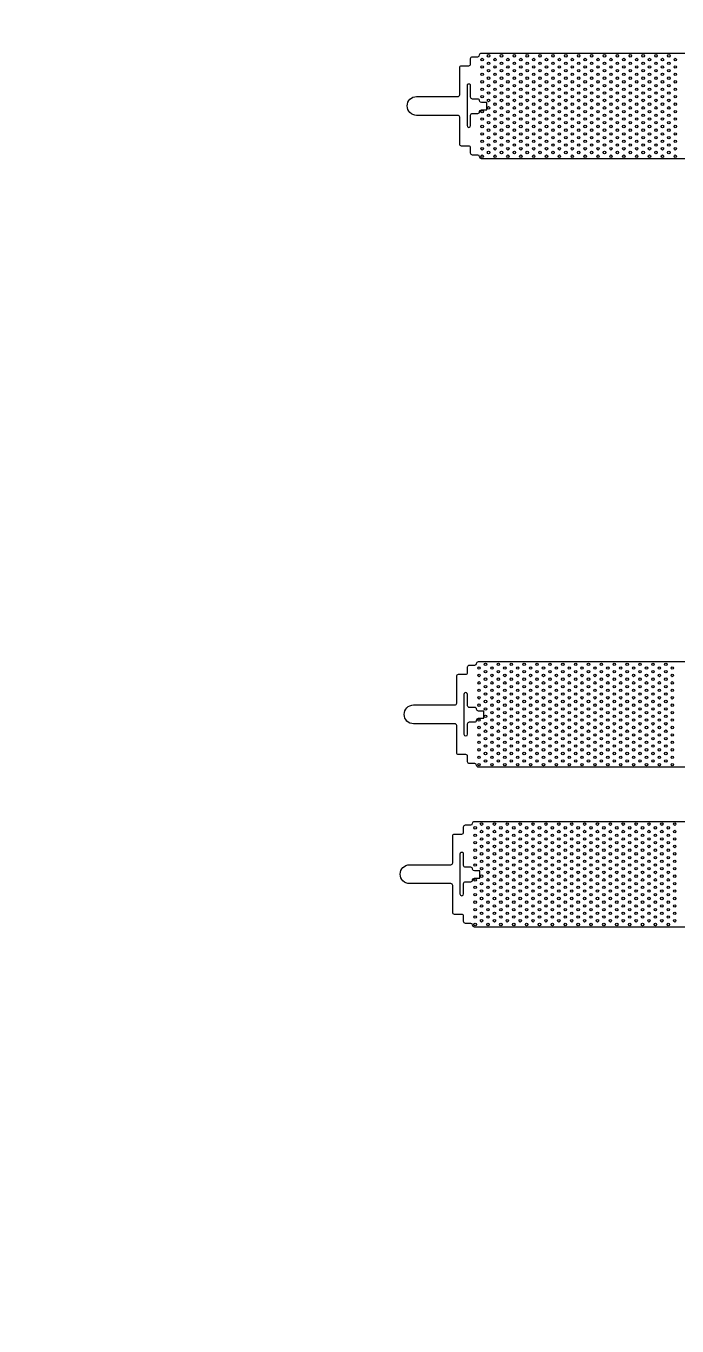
# Model space of a CAD drawing. Extents: x -291495 to 135863, y 5915 to 271227.
# Drawn here: x 41363 to 57124, y 37386 to 68857 of the extents above; entities that cross this region are included whole.
import ezdxf

# ---------------------------------------------------------------- set-up
doc = ezdxf.new("R2010")
doc.units = 13

msp = doc.modelspace()

# ---------------------------------------------------------------- linework, layer by layer
for p, q in [((52406, 65705), (52406, 65705)), ((52332, 50975), (52332, 50975)), ((52237, 47106), (52237, 47106))]:
    msp.add_line(p, q)
for points in [[(64390, 65644), (52390, 65644, -0.417531), (52346, 65689, 0.410904), (52302, 65732), (52171, 65732, -0.414214), (52127, 65776), (52127, 65907, 0.414214), (52083, 65951), (51908, 65951, -0.414214), (51865, 65994), (51865, 66651, 0.414214), (51821, 66694), (50821, 66694, -1), (50821, 67151), (51821, 67151, 0.414214), (51865, 67195), (51865, 67851, -0.414214), (51908, 67895), (52083, 67895, 0.414214), (52127, 67939), (52127, 68070, -0.414214), (52171, 68114), (52302, 68114, 0.410904), (52346, 68157, -0.417531), (52390, 68201), (64390, 68201, -0.411139)], [(64315, 50914), (52315, 50914, -0.417531), (52272, 50958, 0.410904), (52228, 51002), (52097, 51002, -0.414214), (52053, 51045), (52053, 51177, 0.414214), (52009, 51220), (51834, 51220, -0.414214), (51790, 51264), (51790, 51920, 0.414214), (51747, 51964), (50747, 51964, -1), (50747, 52421), (51747, 52421, 0.414214), (51790, 52465), (51790, 53121, -0.414214), (51834, 53165), (52009, 53165, 0.414214), (52053, 53209), (52053, 53340, -0.414214), (52097, 53384), (52228, 53384, 0.410904), (52272, 53427, -0.417531), (52315, 53471), (64315, 53471, -0.411139)], [(64220, 47045), (52220, 47045, -0.417531), (52176, 47089, 0.410904), (52132, 47133), (52001, 47133, -0.414214), (51957, 47176), (51957, 47308, 0.414214), (51914, 47351), (51738, 47351, -0.414214), (51695, 47395), (51695, 48051, 0.414214), (51651, 48095), (50651, 48095, -1), (50651, 48552), (51651, 48552, 0.414214), (51695, 48596), (51695, 49252, -0.414214), (51738, 49296), (51914, 49296, 0.414214), (51957, 49340), (51957, 49471, -0.414214), (52001, 49515), (52132, 49515, 0.410904), (52176, 49558, -0.417531), (52220, 49602), (64220, 49602, -0.411139)]]:
    msp.add_lwpolyline(points, format="xyb")
at = {"linetype": 'Continuous'}
for points in [[(52127, 67408, 1.000064), (52040, 67408), (52040, 66445, 1), (52127, 66445), (52127, 66696, -0.414214), (52171, 66740), (52302, 66740, 0.417531), (52346, 66784, -0.410904), (52390, 66827), (52521, 66827), (52521, 67002), (52390, 67002, -0.410904), (52346, 67045, 0.417531), (52302, 67090), (52171, 67090, -0.414214), (52127, 67133), (52127, 67408)], [(52053, 52677, 1.000064), (51965, 52677), (51965, 51715, 1), (52053, 51715), (52053, 51966, -0.414214), (52097, 52009), (52228, 52009, 0.417531), (52272, 52054, -0.410904), (52315, 52097), (52447, 52097), (52447, 52272), (52315, 52272, -0.410904), (52272, 52315, 0.417531), (52228, 52359), (52097, 52359, -0.414214), (52053, 52403), (52053, 52677)], [(51957, 48809, 1.000064), (51870, 48809), (51870, 47846, 1), (51957, 47846), (51957, 48097, -0.414214), (52001, 48140), (52132, 48140, 0.417531), (52176, 48185, -0.410904), (52220, 48228), (52351, 48228), (52351, 48403), (52220, 48403, -0.410904), (52176, 48446, 0.417531), (52132, 48490), (52001, 48490, -0.414214), (51957, 48534), (51957, 48809)]]:
    msp.add_lwpolyline(points, format="xyb", dxfattribs=at)
for centre, radius in [((72134, 68123), 45000), ((52406, 68045), 30), ((52562, 68135), 30), ((52562, 67955), 30), ((52718, 68045), 30), ((52874, 68135), 30), ((52874, 67955), 30), ((53030, 68045), 30), ((53186, 68135), 30), ((53186, 67955), 30), ((53342, 68045), 30), ((53498, 68135), 30), ((53498, 67955), 30), ((53654, 68045), 30), ((53809, 68135), 30), ((53809, 67955), 30), ((53965, 68045), 30), ((54121, 68135), 30), ((54121, 67955), 30), ((54277, 68045), 30), ((54433, 68135), 30), ((54433, 67955), 30), ((54589, 68045), 30), ((54745, 68135), 30), ((54745, 67955), 30), ((54901, 68045), 30), ((55056, 68135), 30), ((55056, 67955), 30), ((55212, 68045), 30), ((55368, 68135), 30), ((55368, 67955), 30), ((55524, 68045), 30), ((55680, 68135), 30), ((55680, 67955), 30), ((55836, 68045), 30), ((55992, 68135), 30), ((55992, 67955), 30), ((56148, 68045), 30), ((56304, 68135), 30), ((56304, 67955), 30), ((56459, 68045), 30), ((56615, 68135), 30), ((56615, 67955), 30), ((56771, 68045), 30), ((56927, 68135), 30), ((56927, 67955), 30), ((57083, 68045), 30), ((52406, 67865), 30), ((52406, 67685), 30), ((52562, 67775), 30), ((52718, 67865), 30), ((52718, 67685), 30), ((52874, 67775), 30), ((53030, 67865), 30), ((53030, 67685), 30), ((53186, 67775), 30), ((53342, 67865), 30), ((53342, 67685), 30), ((53498, 67775), 30), ((53654, 67865), 30), ((53654, 67685), 30), ((53809, 67775), 30), ((53965, 67865), 30), ((53965, 67685), 30), ((54121, 67775), 30), ((54277, 67865), 30), ((54277, 67685), 30), ((54433, 67775), 30), ((54589, 67865), 30), ((54589, 67685), 30), ((54745, 67775), 30), ((54901, 67865), 30), ((54901, 67685), 30), ((55056, 67775), 30), ((55212, 67865), 30), ((55212, 67685), 30), ((55368, 67775), 30), ((55524, 67865), 30), ((55524, 67685), 30), ((55680, 67775), 30), ((55836, 67865), 30), ((55836, 67685), 30), ((55992, 67775), 30), ((56148, 67865), 30), ((56148, 67685), 30), ((56304, 67775), 30), ((56459, 67865), 30), ((56459, 67685), 30), ((56615, 67775), 30), ((56771, 67865), 30), ((56771, 67685), 30), ((56927, 67775), 30), ((57083, 67865), 30), ((57083, 67685), 30), ((52406, 67505), 30), ((52406, 67325), 30), ((52562, 67595), 30), ((52562, 67415), 30), ((52718, 67505), 30), ((52718, 67325), 30), ((52874, 67595), 30), ((52874, 67415), 30), ((53030, 67505), 30), ((53030, 67325), 30), ((53186, 67595), 30), ((53186, 67415), 30), ((53342, 67505), 30), ((53342, 67325), 30), ((53498, 67595), 30), ((53498, 67415), 30), ((53654, 67505), 30), ((53654, 67325), 30), ((53809, 67595), 30), ((53809, 67415), 30), ((53965, 67505), 30), ((53965, 67325), 30), ((54121, 67595), 30), ((54121, 67415), 30), ((54277, 67505), 30), ((54277, 67325), 30), ((54433, 67595), 30), ((54433, 67415), 30), ((54589, 67505), 30), ((54589, 67325), 30), ((54745, 67595), 30), ((54745, 67415), 30), ((54901, 67505), 30), ((54901, 67325), 30), ((55056, 67595), 30), ((55056, 67415), 30), ((55212, 67505), 30), ((55212, 67325), 30), ((55368, 67595), 30), ((55368, 67415), 30), ((55524, 67505), 30), ((55524, 67325), 30), ((55680, 67595), 30), ((55680, 67415), 30), ((55836, 67505), 30), ((55836, 67325), 30), ((55992, 67595), 30), ((55992, 67415), 30), ((56148, 67505), 30), ((56148, 67325), 30), ((56304, 67595), 30), ((56304, 67415), 30), ((56459, 67505), 30), ((56459, 67325), 30), ((56615, 67595), 30), ((56615, 67415), 30), ((56771, 67505), 30), ((56771, 67325), 30), ((56927, 67595), 30), ((56927, 67415), 30), ((57083, 67505), 30), ((57083, 67325), 30), ((52406, 67145), 30), ((52562, 67235), 30), ((52562, 67055), 30), ((52718, 67145), 30), ((52874, 67235), 30), ((52874, 67055), 30), ((53030, 67145), 30), ((53186, 67235), 30), ((53186, 67055), 30), ((53342, 67145), 30), ((53498, 67235), 30), ((53498, 67055), 30), ((53654, 67145), 30), ((53809, 67235), 30), ((53809, 67055), 30), ((53965, 67145), 30), ((54121, 67235), 30), ((54121, 67055), 30), ((54277, 67145), 30), ((54433, 67235), 30), ((54433, 67055), 30), ((54589, 67145), 30), ((54745, 67235), 30), ((54745, 67055), 30), ((54901, 67145), 30), ((55056, 67235), 30), ((55056, 67055), 30), ((55212, 67145), 30), ((55368, 67235), 30), ((55368, 67055), 30), ((55524, 67145), 30), ((55680, 67235), 30), ((55680, 67055), 30), ((55836, 67145), 30), ((55992, 67235), 30), ((55992, 67055), 30), ((56148, 67145), 30), ((56304, 67235), 30), ((56304, 67055), 30), ((56459, 67145), 30), ((56615, 67235), 30), ((56615, 67055), 30), ((56771, 67145), 30), ((56927, 67235), 30), ((56927, 67055), 30), ((57083, 67145), 30), ((52406, 66785), 30), ((52562, 66875), 30), ((52562, 66695), 30), ((52718, 66965), 30), ((52718, 66785), 30), ((52874, 66875), 30), ((52874, 66695), 30), ((53030, 66965), 30), ((53030, 66785), 30), ((53186, 66875), 30), ((53186, 66695), 30), ((53342, 66965), 30), ((53342, 66785), 30), ((53498, 66875), 30), ((53498, 66695), 30), ((53654, 66965), 30), ((53654, 66785), 30), ((53809, 66875), 30), ((53809, 66695), 30), ((53965, 66965), 30), ((53965, 66785), 30), ((54121, 66875), 30), ((54121, 66695), 30), ((54277, 66965), 30), ((54277, 66785), 30), ((54433, 66875), 30), ((54433, 66695), 30), ((54589, 66965), 30), ((54589, 66785), 30), ((54745, 66875), 30), ((54745, 66695), 30), ((54901, 66965), 30), ((54901, 66785), 30), ((55056, 66875), 30), ((55056, 66695), 30), ((55212, 66965), 30), ((55212, 66785), 30), ((55368, 66875), 30), ((55368, 66695), 30), ((55524, 66965), 30), ((55524, 66785), 30), ((55680, 66875), 30), ((55680, 66695), 30), ((55836, 66965), 30), ((55836, 66785), 30), ((55992, 66875), 30), ((55992, 66695), 30), ((56148, 66965), 30), ((56148, 66785), 30), ((56304, 66875), 30), ((56304, 66695), 30), ((56459, 66965), 30), ((56459, 66785), 30), ((56615, 66875), 30), ((56615, 66695), 30), ((56771, 66965), 30), ((56771, 66785), 30), ((56927, 66875), 30), ((56927, 66695), 30), ((57083, 66965), 30), ((57083, 66785), 30), ((52406, 66605), 30), ((52406, 66425), 30), ((52562, 66515), 30), ((52718, 66605), 30), ((52718, 66425), 30), ((52874, 66515), 30), ((53030, 66605), 30), ((53030, 66425), 30), ((53186, 66515), 30), ((53342, 66605), 30), ((53342, 66425), 30), ((53498, 66515), 30), ((53654, 66605), 30), ((53654, 66425), 30), ((53809, 66515), 30), ((53965, 66605), 30), ((53965, 66425), 30), ((54121, 66515), 30), ((54277, 66605), 30), ((54277, 66425), 30), ((54433, 66515), 30), ((54589, 66605), 30), ((54589, 66425), 30), ((54745, 66515), 30), ((54901, 66605), 30), ((54901, 66425), 30), ((55056, 66515), 30), ((55212, 66605), 30), ((55212, 66425), 30), ((55368, 66515), 30), ((55524, 66605), 30), ((55524, 66425), 30), ((55680, 66515), 30), ((55836, 66605), 30), ((55836, 66425), 30), ((55992, 66515), 30), ((56148, 66605), 30), ((56148, 66425), 30), ((56304, 66515), 30), ((56459, 66605), 30), ((56459, 66425), 30), ((56615, 66515), 30), ((56771, 66605), 30), ((56771, 66425), 30), ((56927, 66515), 30), ((57083, 66605), 30), ((57083, 66425), 30), ((52406, 66245), 30), ((52406, 66065), 30), ((52562, 66335), 30), ((52562, 66155), 30), ((52718, 66245), 30), ((52718, 66065), 30), ((52874, 66335), 30), ((52874, 66155), 30), ((53030, 66245), 30), ((53030, 66065), 30), ((53186, 66335), 30), ((53186, 66155), 30), ((53342, 66245), 30), ((53342, 66065), 30), ((53498, 66335), 30), ((53498, 66155), 30), ((53654, 66245), 30), ((53654, 66065), 30), ((53809, 66335), 30), ((53809, 66155), 30), ((53965, 66245), 30), ((53965, 66065), 30), ((54121, 66335), 30), ((54121, 66155), 30), ((54277, 66245), 30), ((54277, 66065), 30), ((54433, 66335), 30), ((54433, 66155), 30), ((54589, 66245), 30), ((54589, 66065), 30), ((54745, 66335), 30), ((54745, 66155), 30), ((54901, 66245), 30), ((54901, 66065), 30), ((55056, 66335), 30), ((55056, 66155), 30), ((55212, 66245), 30), ((55212, 66065), 30), ((55368, 66335), 30), ((55368, 66155), 30), ((55524, 66245), 30), ((55524, 66065), 30), ((55680, 66335), 30), ((55680, 66155), 30), ((55836, 66245), 30), ((55836, 66065), 30), ((55992, 66335), 30), ((55992, 66155), 30), ((56148, 66245), 30), ((56148, 66065), 30), ((56304, 66335), 30), ((56304, 66155), 30), ((56459, 66245), 30), ((56459, 66065), 30), ((56615, 66335), 30), ((56615, 66155), 30), ((56771, 66245), 30), ((56771, 66065), 30), ((56927, 66335), 30), ((56927, 66155), 30), ((57083, 66245), 30), ((57083, 66065), 30), ((52406, 65885), 30), ((52562, 65975), 30), ((52562, 65795), 30), ((52718, 65885), 30), ((52874, 65975), 30), ((52874, 65795), 30), ((53030, 65885), 30), ((53186, 65975), 30), ((53186, 65795), 30), ((53342, 65885), 30), ((53498, 65975), 30), ((53498, 65795), 30), ((53654, 65885), 30), ((53809, 65975), 30), ((53809, 65795), 30), ((53965, 65885), 30), ((54121, 65975), 30), ((54121, 65795), 30), ((54277, 65885), 30), ((54433, 65975), 30), ((54433, 65795), 30), ((54589, 65885), 30), ((54745, 65975), 30), ((54745, 65795), 30), ((54901, 65885), 30), ((55056, 65975), 30), ((55056, 65795), 30), ((55212, 65885), 30), ((55368, 65975), 30), ((55368, 65795), 30), ((55524, 65885), 30), ((55680, 65975), 30), ((55680, 65795), 30), ((55836, 65885), 30), ((55992, 65975), 30), ((55992, 65795), 30), ((56148, 65885), 30), ((56304, 65975), 30), ((56304, 65795), 30), ((56459, 65885), 30), ((56615, 65975), 30), ((56615, 65795), 30), ((56771, 65885), 30), ((56927, 65975), 30), ((56927, 65795), 30), ((57083, 65885), 30), ((52406, 65705), 30), ((52718, 65705), 30), ((53030, 65705), 30), ((53342, 65705), 30), ((53654, 65705), 30), ((53965, 65705), 30), ((54277, 65705), 30), ((54589, 65705), 30), ((54901, 65705), 30), ((55212, 65705), 30), ((55524, 65705), 30), ((55836, 65705), 30), ((56148, 65705), 30), ((56459, 65705), 30), ((56771, 65705), 30), ((57083, 65705), 30), ((52332, 53315), 30), ((52488, 53405), 30), ((52488, 53225), 30), ((52644, 53315), 30), ((52800, 53405), 30), ((52800, 53225), 30), ((52956, 53315), 30), ((53112, 53405), 30), ((53112, 53225), 30), ((53268, 53315), 30), ((53423, 53405), 30), ((53423, 53225), 30), ((53579, 53315), 30), ((53735, 53405), 30), ((53735, 53225), 30), ((53891, 53315), 30), ((54047, 53405), 30), ((54047, 53225), 30), ((54203, 53315), 30), ((54359, 53405), 30), ((54359, 53225), 30), ((54515, 53315), 30), ((54671, 53405), 30), ((54671, 53225), 30), ((54826, 53315), 30), ((54982, 53405), 30), ((54982, 53225), 30), ((55138, 53315), 30), ((55294, 53405), 30), ((55294, 53225), 30), ((55450, 53315), 30), ((55606, 53405), 30), ((55606, 53225), 30), ((55762, 53315), 30), ((55918, 53405), 30), ((55918, 53225), 30), ((56073, 53315), 30), ((56229, 53405), 30), ((56229, 53225), 30), ((56385, 53315), 30), ((56541, 53405), 30), ((56541, 53225), 30), ((56697, 53315), 30), ((56853, 53405), 30), ((56853, 53225), 30), ((57009, 53315), 30), ((52332, 53135), 30), ((52332, 52955), 30), ((52488, 53045), 30), ((52488, 52865), 30), ((52644, 53135), 30), ((52644, 52955), 30), ((52800, 53045), 30), ((52800, 52865), 30), ((52956, 53135), 30), ((52956, 52955), 30), ((53112, 53045), 30), ((53112, 52865), 30), ((53268, 53135), 30), ((53268, 52955), 30), ((53423, 53045), 30), ((53423, 52865), 30), ((53579, 53135), 30), ((53579, 52955), 30), ((53735, 53045), 30), ((53735, 52865), 30), ((53891, 53135), 30), ((53891, 52955), 30), ((54047, 53045), 30), ((54047, 52865), 30), ((54203, 53135), 30), ((54203, 52955), 30), ((54359, 53045), 30), ((54359, 52865), 30), ((54515, 53135), 30), ((54515, 52955), 30), ((54671, 53045), 30), ((54671, 52865), 30), ((54826, 53135), 30), ((54826, 52955), 30), ((54982, 53045), 30), ((54982, 52865), 30), ((55138, 53135), 30), ((55138, 52955), 30), ((55294, 53045), 30), ((55294, 52865), 30), ((55450, 53135), 30), ((55450, 52955), 30), ((55606, 53045), 30), ((55606, 52865), 30), ((55762, 53135), 30), ((55762, 52955), 30), ((55918, 53045), 30), ((55918, 52865), 30), ((56073, 53135), 30), ((56073, 52955), 30), ((56229, 53045), 30), ((56229, 52865), 30), ((56385, 53135), 30), ((56385, 52955), 30), ((56541, 53045), 30), ((56541, 52865), 30), ((56697, 53135), 30), ((56697, 52955), 30), ((56853, 53045), 30), ((56853, 52865), 30), ((57009, 53135), 30), ((57009, 52955), 30), ((52332, 52775), 30), ((52332, 52595), 30), ((52488, 52685), 30), ((52644, 52775), 30), ((52644, 52595), 30), ((52800, 52685), 30), ((52956, 52775), 30), ((52956, 52595), 30), ((53112, 52685), 30), ((53268, 52775), 30), ((53268, 52595), 30), ((53423, 52685), 30), ((53579, 52775), 30), ((53579, 52595), 30), ((53735, 52685), 30), ((53891, 52775), 30), ((53891, 52595), 30), ((54047, 52685), 30), ((54203, 52775), 30), ((54203, 52595), 30), ((54359, 52685), 30), ((54515, 52775), 30), ((54515, 52595), 30), ((54671, 52685), 30), ((54826, 52775), 30), ((54826, 52595), 30), ((54982, 52685), 30), ((55138, 52775), 30), ((55138, 52595), 30), ((55294, 52685), 30), ((55450, 52775), 30), ((55450, 52595), 30), ((55606, 52685), 30), ((55762, 52775), 30), ((55762, 52595), 30), ((55918, 52685), 30), ((56073, 52775), 30), ((56073, 52595), 30), ((56229, 52685), 30), ((56385, 52775), 30), ((56385, 52595), 30), ((56541, 52685), 30), ((56697, 52775), 30), ((56697, 52595), 30), ((56853, 52685), 30), ((57009, 52775), 30), ((57009, 52595), 30), ((52332, 52415), 30), ((52488, 52505), 30), ((52488, 52325), 30), ((52644, 52415), 30), ((52644, 52235), 30), ((52800, 52505), 30), ((52800, 52325), 30), ((52956, 52415), 30), ((52956, 52235), 30), ((53112, 52505), 30), ((53112, 52325), 30), ((53268, 52415), 30), ((53268, 52235), 30), ((53423, 52505), 30), ((53423, 52325), 30), ((53579, 52415), 30), ((53579, 52235), 30), ((53735, 52505), 30), ((53735, 52325), 30), ((53891, 52415), 30), ((53891, 52235), 30), ((54047, 52505), 30), ((54047, 52325), 30), ((54203, 52415), 30), ((54203, 52235), 30), ((54359, 52505), 30), ((54359, 52325), 30), ((54515, 52415), 30), ((54515, 52235), 30), ((54671, 52505), 30), ((54671, 52325), 30), ((54826, 52415), 30), ((54826, 52235), 30), ((54982, 52505), 30), ((54982, 52325), 30), ((55138, 52415), 30), ((55138, 52235), 30), ((55294, 52505), 30), ((55294, 52325), 30), ((55450, 52415), 30), ((55450, 52235), 30), ((55606, 52505), 30), ((55606, 52325), 30), ((55762, 52415), 30), ((55762, 52235), 30), ((55918, 52505), 30), ((55918, 52325), 30), ((56073, 52415), 30), ((56073, 52235), 30), ((56229, 52505), 30), ((56229, 52325), 30), ((56385, 52415), 30), ((56385, 52235), 30), ((56541, 52505), 30), ((56541, 52325), 30), ((56697, 52415), 30), ((56697, 52235), 30), ((56853, 52505), 30), ((56853, 52325), 30), ((57009, 52415), 30), ((57009, 52235), 30), ((52332, 52055), 30), ((52488, 52145), 30), ((52488, 51965), 30), ((52644, 52055), 30), ((52800, 52145), 30), ((52800, 51965), 30), ((52956, 52055), 30), ((53112, 52145), 30), ((53112, 51965), 30), ((53268, 52055), 30), ((53423, 52145), 30), ((53423, 51965), 30), ((53579, 52055), 30), ((53735, 52145), 30), ((53735, 51965), 30), ((53891, 52055), 30), ((54047, 52145), 30), ((54047, 51965), 30), ((54203, 52055), 30), ((54359, 52145), 30), ((54359, 51965), 30), ((54515, 52055), 30), ((54671, 52145), 30), ((54671, 51965), 30), ((54826, 52055), 30), ((54982, 52145), 30), ((54982, 51965), 30), ((55138, 52055), 30), ((55294, 52145), 30), ((55294, 51965), 30), ((55450, 52055), 30), ((55606, 52145), 30), ((55606, 51965), 30), ((55762, 52055), 30), ((55918, 52145), 30), ((55918, 51965), 30), ((56073, 52055), 30), ((56229, 52145), 30), ((56229, 51965), 30), ((56385, 52055), 30), ((56541, 52145), 30), ((56541, 51965), 30), ((56697, 52055), 30), ((56853, 52145), 30), ((56853, 51965), 30), ((57009, 52055), 30), ((52332, 51875), 30), ((52332, 51695), 30), ((52488, 51785), 30), ((52488, 51605), 30), ((52644, 51875), 30), ((52644, 51695), 30), ((52800, 51785), 30), ((52800, 51605), 30), ((52956, 51875), 30), ((52956, 51695), 30), ((53112, 51785), 30), ((53112, 51605), 30), ((53268, 51875), 30), ((53268, 51695), 30), ((53423, 51785), 30), ((53423, 51605), 30), ((53579, 51875), 30), ((53579, 51695), 30), ((53735, 51785), 30), ((53735, 51605), 30), ((53891, 51875), 30), ((53891, 51695), 30), ((54047, 51785), 30), ((54047, 51605), 30), ((54203, 51875), 30), ((54203, 51695), 30), ((54359, 51785), 30), ((54359, 51605), 30), ((54515, 51875), 30), ((54515, 51695), 30), ((54671, 51785), 30), ((54671, 51605), 30), ((54826, 51875), 30), ((54826, 51695), 30), ((54982, 51785), 30), ((54982, 51605), 30), ((55138, 51875), 30), ((55138, 51695), 30), ((55294, 51785), 30), ((55294, 51605), 30), ((55450, 51875), 30), ((55450, 51695), 30), ((55606, 51785), 30), ((55606, 51605), 30), ((55762, 51875), 30), ((55762, 51695), 30), ((55918, 51785), 30), ((55918, 51605), 30), ((56073, 51875), 30), ((56073, 51695), 30), ((56229, 51785), 30), ((56229, 51605), 30), ((56385, 51875), 30), ((56385, 51695), 30), ((56541, 51785), 30), ((56541, 51605), 30), ((56697, 51875), 30), ((56697, 51695), 30), ((56853, 51785), 30), ((56853, 51605), 30), ((57009, 51875), 30), ((57009, 51695), 30), ((52332, 51515), 30), ((52332, 51335), 30), ((52488, 51425), 30), ((52644, 51515), 30), ((52644, 51335), 30), ((52800, 51425), 30), ((52956, 51515), 30), ((52956, 51335), 30), ((53112, 51425), 30), ((53268, 51515), 30), ((53268, 51335), 30), ((53423, 51425), 30), ((53579, 51515), 30), ((53579, 51335), 30), ((53735, 51425), 30), ((53891, 51515), 30), ((53891, 51335), 30), ((54047, 51425), 30), ((54203, 51515), 30), ((54203, 51335), 30), ((54359, 51425), 30), ((54515, 51515), 30), ((54515, 51335), 30), ((54671, 51425), 30), ((54826, 51515), 30), ((54826, 51335), 30), ((54982, 51425), 30), ((55138, 51515), 30), ((55138, 51335), 30), ((55294, 51425), 30), ((55450, 51515), 30), ((55450, 51335), 30), ((55606, 51425), 30), ((55762, 51515), 30), ((55762, 51335), 30), ((55918, 51425), 30), ((56073, 51515), 30), ((56073, 51335), 30), ((56229, 51425), 30), ((56385, 51515), 30), ((56385, 51335), 30), ((56541, 51425), 30), ((56697, 51515), 30), ((56697, 51335), 30), ((56853, 51425), 30), ((57009, 51515), 30), ((57009, 51335), 30), ((52332, 51155), 30), ((52332, 50975), 30), ((52488, 51245), 30), ((52488, 51065), 30), ((52644, 51155), 30), ((52644, 50975), 30), ((52800, 51245), 30), ((52800, 51065), 30), ((52956, 51155), 30), ((52956, 50975), 30), ((53112, 51245), 30), ((53112, 51065), 30), ((53268, 51155), 30), ((53268, 50975), 30), ((53423, 51245), 30), ((53423, 51065), 30), ((53579, 51155), 30), ((53579, 50975), 30), ((53735, 51245), 30), ((53735, 51065), 30), ((53891, 51155), 30), ((53891, 50975), 30), ((54047, 51245), 30), ((54047, 51065), 30), ((54203, 51155), 30), ((54203, 50975), 30), ((54359, 51245), 30), ((54359, 51065), 30), ((54515, 51155), 30), ((54515, 50975), 30), ((54671, 51245), 30), ((54671, 51065), 30), ((54826, 51155), 30), ((54826, 50975), 30), ((54982, 51245), 30), ((54982, 51065), 30), ((55138, 51155), 30), ((55138, 50975), 30), ((55294, 51245), 30), ((55294, 51065), 30), ((55450, 51155), 30), ((55450, 50975), 30), ((55606, 51245), 30), ((55606, 51065), 30), ((55762, 51155), 30), ((55762, 50975), 30), ((55918, 51245), 30), ((55918, 51065), 30), ((56073, 51155), 30), ((56073, 50975), 30), ((56229, 51245), 30), ((56229, 51065), 30), ((56385, 51155), 30), ((56385, 50975), 30), ((56541, 51245), 30), ((56541, 51065), 30), ((56697, 51155), 30), ((56697, 50975), 30), ((56853, 51245), 30), ((56853, 51065), 30), ((57009, 51155), 30), ((57009, 50975), 30), ((52237, 49446), 30), ((52392, 49536), 30), ((52548, 49446), 30), ((52704, 49536), 30), ((52860, 49446), 30), ((53016, 49536), 30), ((53172, 49446), 30), ((53328, 49536), 30), ((53484, 49446), 30), ((53639, 49536), 30), ((53795, 49446), 30), ((53951, 49536), 30), ((54107, 49446), 30), ((54263, 49536), 30), ((54419, 49446), 30), ((54575, 49536), 30), ((54731, 49446), 30), ((54887, 49536), 30), ((55042, 49446), 30), ((55198, 49536), 30), ((55354, 49446), 30), ((55510, 49536), 30), ((55666, 49446), 30), ((55822, 49536), 30), ((55978, 49446), 30), ((56134, 49536), 30), ((56290, 49446), 30), ((56445, 49536), 30), ((56601, 49446), 30), ((56757, 49536), 30), ((56913, 49446), 30), ((57069, 49536), 30), ((52237, 49266), 30), ((52237, 49086), 30), ((52392, 49356), 30), ((52392, 49176), 30), ((52548, 49266), 30), ((52548, 49086), 30), ((52704, 49356), 30), ((52704, 49176), 30), ((52860, 49266), 30), ((52860, 49086), 30), ((53016, 49356), 30), ((53016, 49176), 30), ((53172, 49266), 30), ((53172, 49086), 30), ((53328, 49356), 30), ((53328, 49176), 30), ((53484, 49266), 30), ((53484, 49086), 30), ((53639, 49356), 30), ((53639, 49176), 30), ((53795, 49266), 30), ((53795, 49086), 30), ((53951, 49356), 30), ((53951, 49176), 30), ((54107, 49266), 30), ((54107, 49086), 30), ((54263, 49356), 30), ((54263, 49176), 30), ((54419, 49266), 30), ((54419, 49086), 30), ((54575, 49356), 30), ((54575, 49176), 30), ((54731, 49266), 30), ((54731, 49086), 30), ((54887, 49356), 30), ((54887, 49176), 30), ((55042, 49266), 30), ((55042, 49086), 30), ((55198, 49356), 30), ((55198, 49176), 30), ((55354, 49266), 30), ((55354, 49086), 30), ((55510, 49356), 30), ((55510, 49176), 30), ((55666, 49266), 30), ((55666, 49086), 30), ((55822, 49356), 30), ((55822, 49176), 30), ((55978, 49266), 30), ((55978, 49086), 30), ((56134, 49356), 30), ((56134, 49176), 30), ((56290, 49266), 30), ((56290, 49086), 30), ((56445, 49356), 30), ((56445, 49176), 30), ((56601, 49266), 30), ((56601, 49086), 30), ((56757, 49356), 30), ((56757, 49176), 30), ((56913, 49266), 30), ((56913, 49086), 30), ((57069, 49356), 30), ((57069, 49176), 30), ((52237, 48906), 30), ((52392, 48996), 30), ((52392, 48816), 30), ((52548, 48906), 30), ((52704, 48996), 30), ((52704, 48816), 30), ((52860, 48906), 30), ((53016, 48996), 30), ((53016, 48816), 30), ((53172, 48906), 30), ((53328, 48996), 30), ((53328, 48816), 30), ((53484, 48906), 30), ((53639, 48996), 30), ((53639, 48816), 30), ((53795, 48906), 30), ((53951, 48996), 30), ((53951, 48816), 30), ((54107, 48906), 30), ((54263, 48996), 30), ((54263, 48816), 30), ((54419, 48906), 30), ((54575, 48996), 30), ((54575, 48816), 30), ((54731, 48906), 30), ((54887, 48996), 30), ((54887, 48816), 30), ((55042, 48906), 30), ((55198, 48996), 30), ((55198, 48816), 30), ((55354, 48906), 30), ((55510, 48996), 30), ((55510, 48816), 30), ((55666, 48906), 30), ((55822, 48996), 30), ((55822, 48816), 30), ((55978, 48906), 30), ((56134, 48996), 30), ((56134, 48816), 30), ((56290, 48906), 30), ((56445, 48996), 30), ((56445, 48816), 30), ((56601, 48906), 30), ((56757, 48996), 30), ((56757, 48816), 30), ((56913, 48906), 30), ((57069, 48996), 30), ((57069, 48816), 30), ((52237, 48726), 30), ((52237, 48546), 30), ((52392, 48636), 30), ((52392, 48456), 30), ((52548, 48726), 30), ((52548, 48546), 30), ((52704, 48636), 30), ((52704, 48456), 30), ((52860, 48726), 30), ((52860, 48546), 30), ((53016, 48636), 30), ((53016, 48456), 30), ((53172, 48726), 30), ((53172, 48546), 30), ((53328, 48636), 30), ((53328, 48456), 30), ((53484, 48726), 30), ((53484, 48546), 30), ((53639, 48636), 30), ((53639, 48456), 30), ((53795, 48726), 30), ((53795, 48546), 30), ((53951, 48636), 30), ((53951, 48456), 30), ((54107, 48726), 30), ((54107, 48546), 30), ((54263, 48636), 30), ((54263, 48456), 30), ((54419, 48726), 30), ((54419, 48546), 30), ((54575, 48636), 30), ((54575, 48456), 30), ((54731, 48726), 30), ((54731, 48546), 30), ((54887, 48636), 30), ((54887, 48456), 30), ((55042, 48726), 30), ((55042, 48546), 30), ((55198, 48636), 30), ((55198, 48456), 30), ((55354, 48726), 30), ((55354, 48546), 30), ((55510, 48636), 30), ((55510, 48456), 30), ((55666, 48726), 30), ((55666, 48546), 30), ((55822, 48636), 30), ((55822, 48456), 30), ((55978, 48726), 30), ((55978, 48546), 30), ((56134, 48636), 30), ((56134, 48456), 30), ((56290, 48726), 30), ((56290, 48546), 30), ((56445, 48636), 30), ((56445, 48456), 30), ((56601, 48726), 30), ((56601, 48546), 30), ((56757, 48636), 30), ((56757, 48456), 30), ((56913, 48726), 30), ((56913, 48546), 30), ((57069, 48636), 30), ((57069, 48456), 30), ((52237, 48186), 30), ((52392, 48276), 30), ((52548, 48366), 30), ((52548, 48186), 30), ((52704, 48276), 30), ((52860, 48366), 30), ((52860, 48186), 30), ((53016, 48276), 30), ((53172, 48366), 30), ((53172, 48186), 30), ((53328, 48276), 30), ((53484, 48366), 30), ((53484, 48186), 30), ((53639, 48276), 30), ((53795, 48366), 30), ((53795, 48186), 30), ((53951, 48276), 30), ((54107, 48366), 30), ((54107, 48186), 30), ((54263, 48276), 30), ((54419, 48366), 30), ((54419, 48186), 30), ((54575, 48276), 30), ((54731, 48366), 30), ((54731, 48186), 30), ((54887, 48276), 30), ((55042, 48366), 30), ((55042, 48186), 30), ((55198, 48276), 30), ((55354, 48366), 30), ((55354, 48186), 30), ((55510, 48276), 30), ((55666, 48366), 30), ((55666, 48186), 30), ((55822, 48276), 30), ((55978, 48366), 30), ((55978, 48186), 30), ((56134, 48276), 30), ((56290, 48366), 30), ((56290, 48186), 30), ((56445, 48276), 30), ((56601, 48366), 30), ((56601, 48186), 30), ((56757, 48276), 30), ((56913, 48366), 30), ((56913, 48186), 30), ((57069, 48276), 30), ((52237, 48006), 30), ((52237, 47826), 30), ((52392, 48096), 30), ((52392, 47916), 30), ((52548, 48006), 30), ((52548, 47826), 30), ((52704, 48096), 30), ((52704, 47916), 30), ((52860, 48006), 30), ((52860, 47826), 30), ((53016, 48096), 30), ((53016, 47916), 30), ((53172, 48006), 30), ((53172, 47826), 30), ((53328, 48096), 30), ((53328, 47916), 30), ((53484, 48006), 30), ((53484, 47826), 30), ((53639, 48096), 30), ((53639, 47916), 30), ((53795, 48006), 30), ((53795, 47826), 30), ((53951, 48096), 30), ((53951, 47916), 30), ((54107, 48006), 30), ((54107, 47826), 30), ((54263, 48096), 30), ((54263, 47916), 30), ((54419, 48006), 30), ((54419, 47826), 30), ((54575, 48096), 30), ((54575, 47916), 30), ((54731, 48006), 30), ((54731, 47826), 30), ((54887, 48096), 30), ((54887, 47916), 30), ((55042, 48006), 30), ((55042, 47826), 30), ((55198, 48096), 30), ((55198, 47916), 30), ((55354, 48006), 30), ((55354, 47826), 30), ((55510, 48096), 30), ((55510, 47916), 30), ((55666, 48006), 30), ((55666, 47826), 30), ((55822, 48096), 30), ((55822, 47916), 30), ((55978, 48006), 30), ((55978, 47826), 30), ((56134, 48096), 30), ((56134, 47916), 30), ((56290, 48006), 30), ((56290, 47826), 30), ((56445, 48096), 30), ((56445, 47916), 30), ((56601, 48006), 30), ((56601, 47826), 30), ((56757, 48096), 30), ((56757, 47916), 30), ((56913, 48006), 30), ((56913, 47826), 30), ((57069, 48096), 30), ((57069, 47916), 30), ((52237, 47646), 30), ((52392, 47736), 30), ((52392, 47556), 30), ((52548, 47646), 30), ((52704, 47736), 30), ((52704, 47556), 30), ((52860, 47646), 30), ((53016, 47736), 30), ((53016, 47556), 30), ((53172, 47646), 30), ((53328, 47736), 30), ((53328, 47556), 30), ((53484, 47646), 30), ((53639, 47736), 30), ((53639, 47556), 30), ((53795, 47646), 30), ((53951, 47736), 30), ((53951, 47556), 30), ((54107, 47646), 30), ((54263, 47736), 30), ((54263, 47556), 30), ((54419, 47646), 30), ((54575, 47736), 30), ((54575, 47556), 30), ((54731, 47646), 30), ((54887, 47736), 30), ((54887, 47556), 30), ((55042, 47646), 30), ((55198, 47736), 30), ((55198, 47556), 30), ((55354, 47646), 30), ((55510, 47736), 30), ((55510, 47556), 30), ((55666, 47646), 30), ((55822, 47736), 30), ((55822, 47556), 30), ((55978, 47646), 30), ((56134, 47736), 30), ((56134, 47556), 30), ((56290, 47646), 30), ((56445, 47736), 30), ((56445, 47556), 30), ((56601, 47646), 30), ((56757, 47736), 30), ((56757, 47556), 30), ((56913, 47646), 30), ((57069, 47736), 30), ((57069, 47556), 30), ((52237, 47466), 30), ((52237, 47286), 30), ((52392, 47376), 30), ((52392, 47196), 30), ((52548, 47466), 30), ((52548, 47286), 30), ((52704, 47376), 30), ((52704, 47196), 30), ((52860, 47466), 30), ((52860, 47286), 30), ((53016, 47376), 30), ((53016, 47196), 30), ((53172, 47466), 30), ((53172, 47286), 30), ((53328, 47376), 30), ((53328, 47196), 30), ((53484, 47466), 30), ((53484, 47286), 30), ((53639, 47376), 30), ((53639, 47196), 30), ((53795, 47466), 30), ((53795, 47286), 30), ((53951, 47376), 30), ((53951, 47196), 30), ((54107, 47466), 30), ((54107, 47286), 30), ((54263, 47376), 30), ((54263, 47196), 30), ((54419, 47466), 30), ((54419, 47286), 30), ((54575, 47376), 30), ((54575, 47196), 30), ((54731, 47466), 30), ((54731, 47286), 30), ((54887, 47376), 30), ((54887, 47196), 30), ((55042, 47466), 30), ((55042, 47286), 30), ((55198, 47376), 30), ((55198, 47196), 30), ((55354, 47466), 30), ((55354, 47286), 30), ((55510, 47376), 30), ((55510, 47196), 30), ((55666, 47466), 30), ((55666, 47286), 30), ((55822, 47376), 30), ((55822, 47196), 30), ((55978, 47466), 30), ((55978, 47286), 30), ((56134, 47376), 30), ((56134, 47196), 30), ((56290, 47466), 30), ((56290, 47286), 30), ((56445, 47376), 30), ((56445, 47196), 30), ((56601, 47466), 30), ((56601, 47286), 30), ((56757, 47376), 30), ((56757, 47196), 30), ((56913, 47466), 30), ((56913, 47286), 30), ((57069, 47376), 30), ((57069, 47196), 30), ((52237, 47106), 30), ((52548, 47106), 30), ((52860, 47106), 30), ((53172, 47106), 30), ((53484, 47106), 30), ((53795, 47106), 30), ((54107, 47106), 30), ((54419, 47106), 30), ((54731, 47106), 30), ((55042, 47106), 30), ((55354, 47106), 30), ((55666, 47106), 30), ((55978, 47106), 30), ((56290, 47106), 30), ((56601, 47106), 30), ((56913, 47106), 30)]:
    msp.add_circle(centre, radius)

doc.saveas('drawing.dxf')
